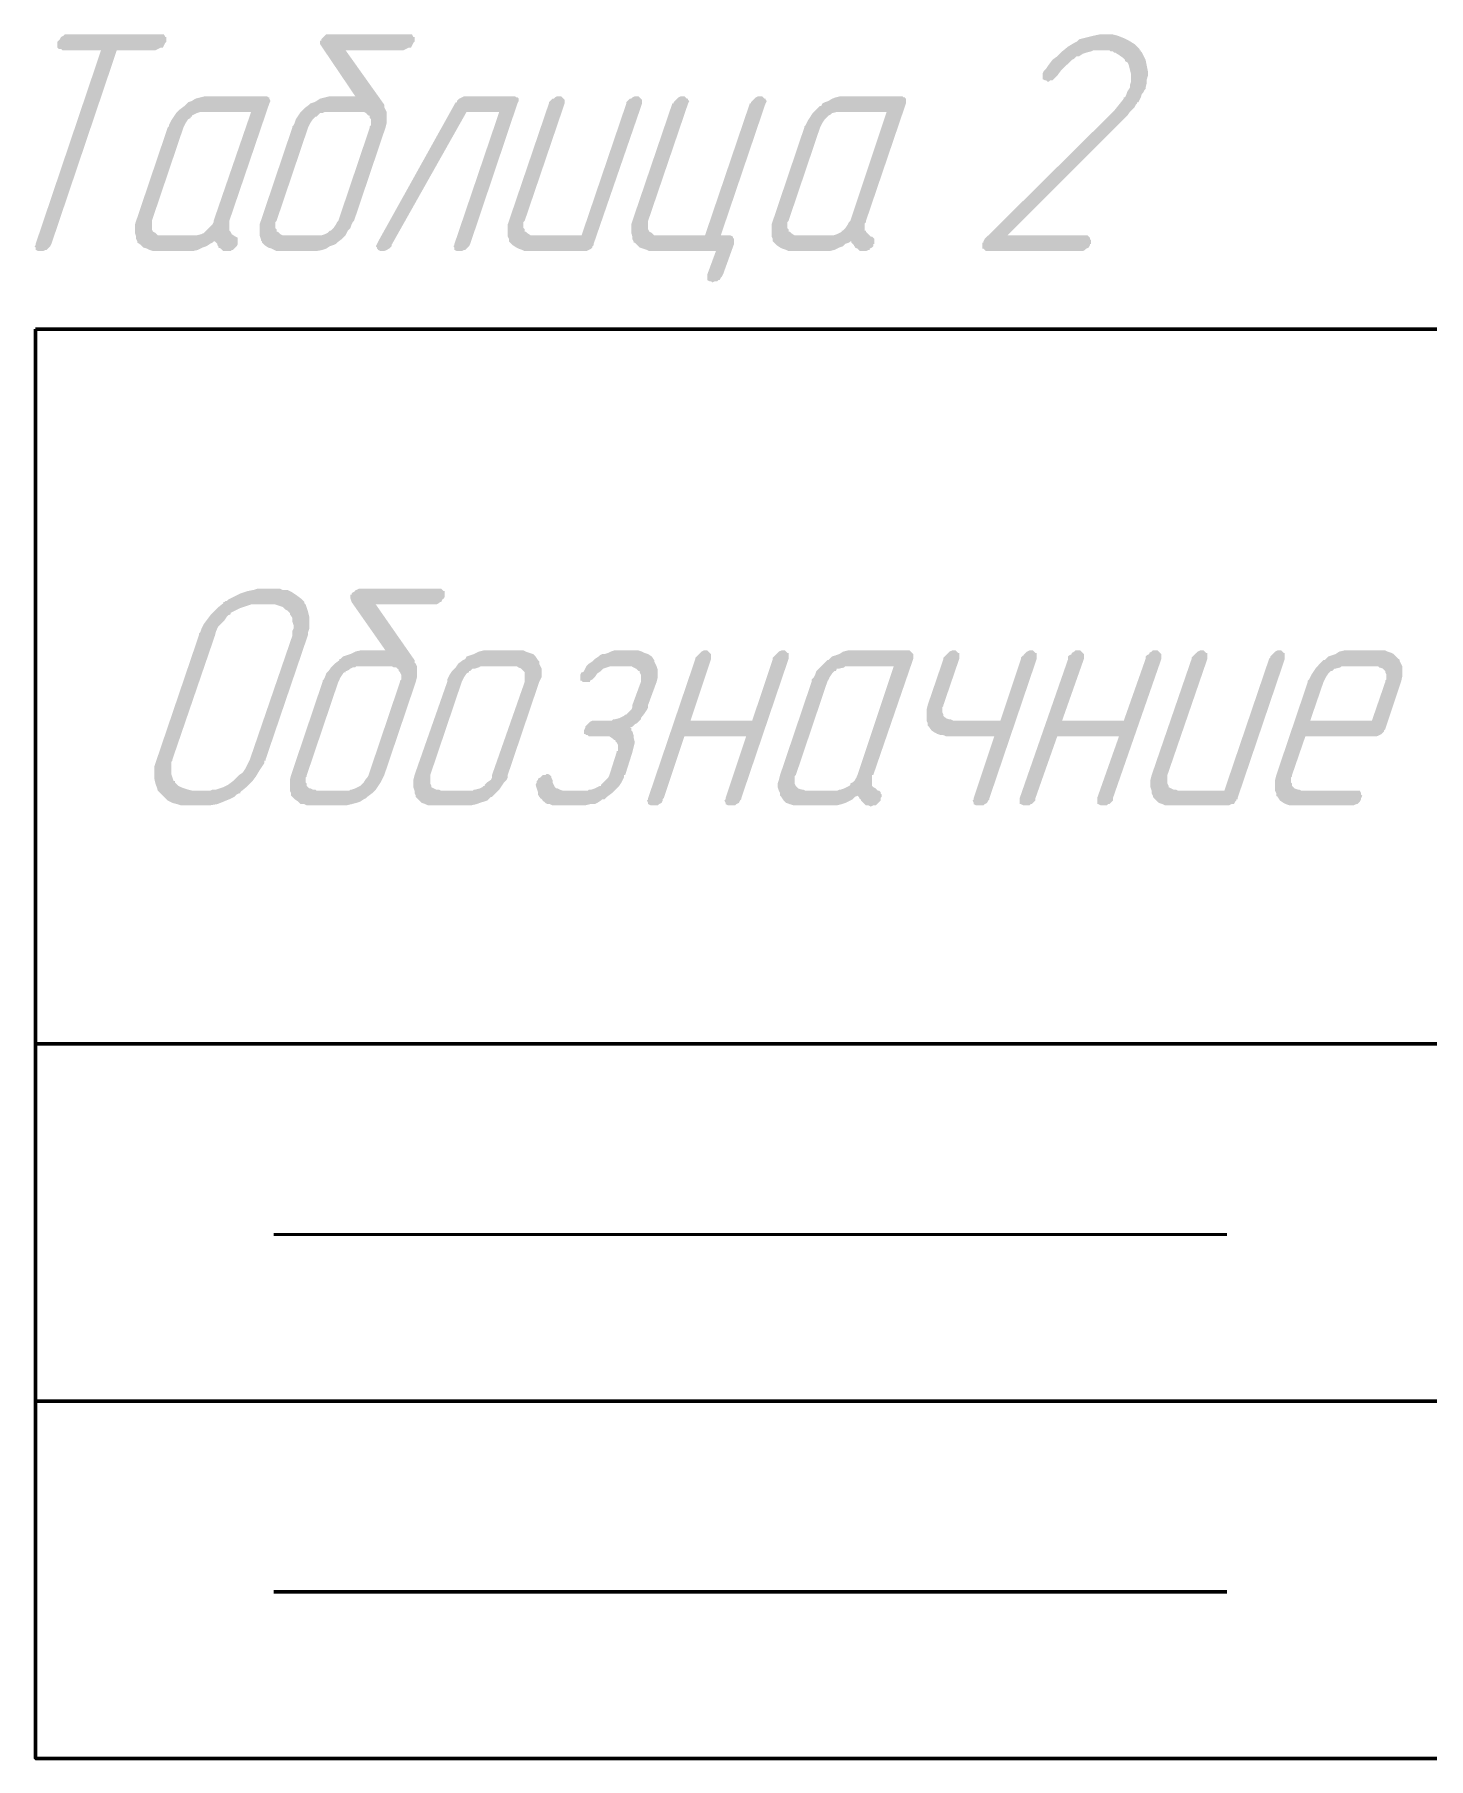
# Model space of a CAD drawing. Extents: x 260 to 1101, y 70 to 664.
# Drawn here: x 575.71 to 604.97, y 272.79 to 308.97 of the extents above; entities that cross this region are included whole.
import ezdxf

# ---------------------------------------------------------------- set-up
doc = ezdxf.new("R2010")
doc.units = 0
doc.header["$MEASUREMENT"] = 0
doc.layers.add('PDF _Геометрия', color=7, linetype='CONTINUOUS')
doc.layers.add('PDF _Сплошная заливка', color=7, linetype='CONTINUOUS')

msp = doc.modelspace()

# ---------------------------------------------------------------- hatches: boundary and pattern name
at = {"layer": 'PDF _Сплошная заливка', "transparency": 33554559}
for points in [[(578.408, 308.975), (578.433, 308.975), (578.459, 308.924), (578.484, 308.924), (578.484, 308.898), (578.484, 308.873), (578.484, 308.822), (578.484, 308.822), (578.459, 308.797), (578.433, 308.746), (578.408, 308.695), (578.383, 308.695), (578.357, 308.695), (578.306, 308.67), (578.255, 308.644), (577.443, 308.644), (576.071, 304.58), (576.071, 304.58), (576.045, 304.53), (576.02, 304.504), (575.969, 304.453), (575.969, 304.453), (575.944, 304.453), (575.893, 304.428), (575.842, 304.428), (575.842, 304.428), (575.817, 304.428), (575.791, 304.428), (575.74, 304.453), (575.74, 304.479), (575.74, 304.504), (575.715, 304.53), (575.74, 304.555), (575.74, 304.58), (577.112, 308.644), (576.299, 308.644), (576.274, 308.67), (576.223, 308.67), (576.198, 308.695), (576.198, 308.695), (576.198, 308.721), (576.198, 308.771), (576.198, 308.822), (576.198, 308.822), (576.223, 308.848), (576.249, 308.873), (576.274, 308.924), (576.274, 308.924), (576.325, 308.949), (576.35, 308.975), (576.426, 308.975), (578.383, 308.975)], [(598.274, 308.975), (598.3, 308.975), (598.351, 308.975), (598.452, 308.949), (598.579, 308.898), (598.681, 308.848), (598.808, 308.771), (598.859, 308.721), (598.91, 308.67), (598.91, 308.644), (598.935, 308.644), (598.935, 308.619), (598.96, 308.594), (598.986, 308.543), (599.036, 308.441), (599.062, 308.314), (599.087, 308.187), (599.087, 308.111), (599.062, 308.035), (599.062, 307.959), (599.036, 307.857), (599.036, 307.857), (599.036, 307.832), (599.011, 307.806), (598.986, 307.755), (598.96, 307.73), (598.935, 307.654), (598.884, 307.552), (598.859, 307.552), (598.859, 307.527), (598.833, 307.501), (598.808, 307.451), (598.757, 307.4), (598.706, 307.349), (598.655, 307.273), (598.579, 307.197), (596.14, 304.758), (597.792, 304.758), (597.817, 304.758), (597.843, 304.733), (597.868, 304.707), (597.868, 304.682), (597.893, 304.657), (597.893, 304.631), (597.893, 304.58), (597.868, 304.58), (597.868, 304.555), (597.843, 304.504), (597.792, 304.479), (597.792, 304.479), (597.766, 304.453), (597.715, 304.428), (597.665, 304.428), (595.709, 304.428), (595.683, 304.428), (595.658, 304.453), (595.632, 304.479), (595.607, 304.479), (595.607, 304.504), (595.607, 304.555), (595.607, 304.606), (595.632, 304.606), (595.632, 304.631), (595.658, 304.682), (598.376, 307.374), (598.478, 307.501), (598.579, 307.628), (598.579, 307.628), (598.579, 307.654), (598.605, 307.654), (598.63, 307.705), (598.655, 307.781), (598.706, 307.857), (598.706, 307.882), (598.706, 307.882), (598.706, 307.908), (598.732, 307.984), (598.732, 308.06), (598.732, 308.136), (598.706, 308.238), (598.681, 308.34), (598.655, 308.39), (598.605, 308.416), (598.605, 308.441), (598.605, 308.441), (598.579, 308.467), (598.554, 308.492), (598.478, 308.543), (598.401, 308.594), (598.376, 308.594), (598.376, 308.594), (598.351, 308.619), (598.3, 308.619), (598.274, 308.644), (598.198, 308.644), (598.097, 308.644), (598.046, 308.644), (598.02, 308.644), (597.944, 308.644), (597.893, 308.619), (597.792, 308.594), (597.715, 308.568), (597.639, 308.517), (597.614, 308.517), (597.588, 308.517), (597.538, 308.467), (597.487, 308.441), (597.411, 308.365), (597.334, 308.289), (597.258, 308.213), (597.182, 308.111), (597.157, 308.086), (597.157, 308.086), (597.131, 308.06), (597.08, 308.009), (597.08, 308.009), (597.055, 308.009), (597.03, 308.009), (597.004, 307.984), (596.979, 307.984), (596.953, 308.009), (596.928, 308.009), (596.877, 308.035), (596.877, 308.035), (596.877, 308.06), (596.877, 308.111), (596.877, 308.162), (596.903, 308.213), (596.903, 308.213), (596.928, 308.238), (596.928, 308.238), (596.953, 308.263), (597.004, 308.34), (597.08, 308.441), (597.182, 308.517), (597.284, 308.619), (597.411, 308.721), (597.538, 308.797), (597.538, 308.797), (597.538, 308.797), (597.588, 308.822), (597.639, 308.873), (597.741, 308.898), (597.843, 308.924), (597.944, 308.949), (598.071, 308.975), (598.198, 308.975), (598.249, 308.975)], [(585.801, 307.679), (585.826, 307.654), (585.852, 307.654), (585.877, 307.628), (585.877, 307.578), (585.852, 307.527), (584.861, 304.58), (584.861, 304.58), (584.835, 304.53), (584.81, 304.504), (584.759, 304.453), (584.759, 304.453), (584.734, 304.453), (584.683, 304.428), (584.632, 304.428), (584.632, 304.428), (584.607, 304.428), (584.581, 304.428), (584.53, 304.453), (584.53, 304.479), (584.53, 304.504), (584.505, 304.53), (584.53, 304.555), (584.53, 304.58), (585.47, 307.349), (584.784, 307.349), (583.209, 304.555), (583.209, 304.53), (583.209, 304.53), (583.159, 304.479), (583.108, 304.453), (583.057, 304.428), (583.006, 304.428), (583.006, 304.428), (582.981, 304.428), (582.93, 304.453), (582.905, 304.479), (582.905, 304.479), (582.905, 304.504), (582.879, 304.53), (582.905, 304.58), (582.93, 304.631), (584.556, 307.552), (584.581, 307.552), (584.581, 307.578), (584.632, 307.628), (584.683, 307.654), (584.734, 307.679), (584.759, 307.679), (585.775, 307.679)], [(588.392, 307.679), (588.417, 307.654), (588.443, 307.628), (588.443, 307.628), (588.468, 307.603), (588.468, 307.578), (588.468, 307.527), (587.452, 304.58), (587.452, 304.58), (587.452, 304.555), (587.427, 304.53), (587.427, 304.504), (587.401, 304.479), (587.35, 304.453), (587.3, 304.428), (587.249, 304.428), (586.055, 304.428), (586.004, 304.428), (585.953, 304.453), (585.877, 304.479), (585.826, 304.504), (585.75, 304.555), (585.699, 304.606), (585.699, 304.606), (585.674, 304.631), (585.674, 304.682), (585.648, 304.733), (585.648, 304.809), (585.648, 304.885), (585.648, 304.987), (585.674, 305.063), (586.512, 307.527), (586.512, 307.527), (586.512, 307.552), (586.537, 307.578), (586.588, 307.628), (586.614, 307.628), (586.639, 307.654), (586.69, 307.679), (586.715, 307.679), (586.741, 307.679), (586.766, 307.679), (586.791, 307.654), (586.817, 307.628), (586.817, 307.628), (586.842, 307.603), (586.842, 307.578), (586.842, 307.527), (586.004, 305.063), (586.004, 305.063), (586.004, 305.063), (585.979, 305.038), (585.979, 304.987), (585.979, 304.911), (586.004, 304.885), (586.004, 304.834), (586.004, 304.834), (586.029, 304.834), (586.055, 304.809), (586.131, 304.758), (586.156, 304.758), (586.207, 304.758), (587.198, 304.758), (588.138, 307.527), (588.138, 307.527), (588.138, 307.552), (588.163, 307.578), (588.214, 307.628), (588.24, 307.628), (588.265, 307.654), (588.316, 307.679), (588.341, 307.679), (588.367, 307.679)], [(590.983, 307.679), (591.009, 307.654), (591.034, 307.628), (591.059, 307.628), (591.059, 307.603), (591.085, 307.578), (591.059, 307.527), (590.12, 304.758), (590.323, 304.758), (590.323, 304.758), (590.373, 304.733), (590.373, 304.707), (590.399, 304.682), (590.399, 304.631), (590.399, 304.58), (590.17, 303.945), (590.17, 303.945), (590.145, 303.895), (590.12, 303.869), (590.094, 303.818), (590.069, 303.818), (590.043, 303.793), (589.992, 303.793), (589.942, 303.768), (589.942, 303.768), (589.916, 303.793), (589.891, 303.793), (589.84, 303.818), (589.84, 303.818), (589.84, 303.844), (589.84, 303.895), (589.84, 303.945), (590.018, 304.428), (588.671, 304.428), (588.621, 304.428), (588.57, 304.453), (588.494, 304.479), (588.417, 304.504), (588.367, 304.555), (588.316, 304.606), (588.29, 304.606), (588.29, 304.631), (588.265, 304.682), (588.265, 304.733), (588.24, 304.809), (588.24, 304.885), (588.24, 304.987), (588.265, 305.063), (589.103, 307.527), (589.129, 307.527), (589.129, 307.552), (589.154, 307.578), (589.205, 307.628), (589.205, 307.628), (589.23, 307.654), (589.281, 307.679), (589.332, 307.679), (589.332, 307.679), (589.357, 307.679), (589.383, 307.654), (589.408, 307.628), (589.434, 307.628), (589.434, 307.603), (589.459, 307.578), (589.434, 307.527), (588.595, 305.063), (588.595, 305.063), (588.595, 305.063), (588.595, 305.038), (588.595, 304.987), (588.595, 304.911), (588.595, 304.885), (588.621, 304.834), (588.621, 304.834), (588.621, 304.834), (588.671, 304.809), (588.722, 304.758), (588.773, 304.758), (588.824, 304.758), (589.789, 304.758), (590.729, 307.527), (590.755, 307.527), (590.755, 307.552), (590.78, 307.578), (590.831, 307.628), (590.831, 307.628), (590.856, 307.654), (590.907, 307.679), (590.958, 307.679), (590.958, 307.679)], [(588.392, 296.046), (588.468, 296.021), (588.519, 295.995), (588.595, 295.97), (588.671, 295.919), (588.722, 295.843), (588.722, 295.843), (588.722, 295.817), (588.748, 295.767), (588.773, 295.716), (588.798, 295.64), (588.798, 295.563), (588.798, 295.487), (588.773, 295.386), (588.595, 294.903), (588.595, 294.903), (588.595, 294.878), (588.595, 294.852), (588.57, 294.801), (588.519, 294.725), (588.443, 294.624), (588.443, 294.624), (588.443, 294.598), (588.417, 294.573), (588.392, 294.547), (588.367, 294.522), (588.316, 294.497), (588.265, 294.446), (588.214, 294.42), (588.24, 294.42), (588.24, 294.37), (588.265, 294.344), (588.29, 294.268), (588.29, 294.217), (588.316, 294.116), (588.29, 294.014), (588.265, 293.912), (588.113, 293.43), (588.087, 293.43), (588.087, 293.379), (588.062, 293.328), (588.036, 293.277), (587.986, 293.201), (587.909, 293.125), (587.833, 293.049), (587.731, 292.973), (587.731, 292.973), (587.731, 292.973), (587.706, 292.947), (587.681, 292.922), (587.63, 292.922), (587.604, 292.896), (587.528, 292.846), (587.477, 292.82), (587.477, 292.82), (587.452, 292.82), (587.427, 292.82), (587.376, 292.82), (587.274, 292.795), (587.198, 292.795), (586.664, 292.795), (586.639, 292.795), (586.588, 292.795), (586.537, 292.82), (586.487, 292.82), (586.436, 292.846), (586.385, 292.896), (586.385, 292.896), (586.36, 292.922), (586.334, 292.947), (586.309, 292.973), (586.283, 293.023), (586.283, 293.074), (586.258, 293.15), (586.233, 293.227), (586.258, 293.277), (586.258, 293.303), (586.283, 293.328), (586.283, 293.354), (586.334, 293.379), (586.36, 293.404), (586.385, 293.43), (586.436, 293.43), (586.461, 293.455), (586.487, 293.455), (586.537, 293.43), (586.537, 293.43), (586.563, 293.404), (586.563, 293.379), (586.588, 293.328), (586.588, 293.328), (586.588, 293.328), (586.588, 293.277), (586.614, 293.227), (586.639, 293.176), (586.664, 293.15), (586.69, 293.15), (586.741, 293.125), (586.817, 293.1), (587.325, 293.1), (587.35, 293.125), (587.401, 293.125), (587.477, 293.15), (587.528, 293.176), (587.579, 293.201), (587.604, 293.201), (587.604, 293.227), (587.63, 293.252), (587.655, 293.277), (587.731, 293.354), (587.757, 293.379), (587.782, 293.43), (587.935, 293.912), (587.935, 293.938), (587.96, 293.938), (587.96, 293.963), (587.96, 293.989), (587.96, 294.039), (587.96, 294.065), (587.935, 294.116), (587.909, 294.141), (587.909, 294.166), (587.884, 294.166), (587.858, 294.192), (587.782, 294.243), (587.731, 294.243), (587.706, 294.243), (587.35, 294.243), (587.325, 294.268), (587.3, 294.268), (587.274, 294.293), (587.249, 294.293), (587.249, 294.319), (587.249, 294.37), (587.274, 294.42), (587.274, 294.42), (587.274, 294.446), (587.3, 294.471), (587.35, 294.522), (587.35, 294.522), (587.376, 294.547), (587.427, 294.573), (587.477, 294.573), (587.833, 294.573), (587.858, 294.598), (587.884, 294.598), (587.986, 294.624), (588.036, 294.649), (588.087, 294.674), (588.087, 294.674), (588.113, 294.7), (588.138, 294.7), (588.163, 294.725), (588.24, 294.801), (588.265, 294.852), (588.265, 294.903), (588.443, 295.386), (588.443, 295.386), (588.443, 295.411), (588.443, 295.436), (588.443, 295.462), (588.443, 295.487), (588.443, 295.538), (588.417, 295.589), (588.417, 295.614), (588.417, 295.614), (588.392, 295.614), (588.341, 295.665), (588.29, 295.69), (588.24, 295.716), (588.189, 295.716), (587.833, 295.716), (587.808, 295.716), (587.731, 295.69), (587.655, 295.665), (587.655, 295.665), (587.63, 295.64), (587.604, 295.614), (587.528, 295.563), (587.477, 295.487), (587.477, 295.487), (587.452, 295.462), (587.427, 295.436), (587.376, 295.411), (587.376, 295.386), (587.3, 295.386), (587.274, 295.386), (587.249, 295.386), (587.223, 295.386), (587.198, 295.411), (587.173, 295.411), (587.173, 295.436), (587.173, 295.487), (587.173, 295.538), (587.198, 295.589), (587.223, 295.589), (587.249, 295.614), (587.274, 295.665), (587.3, 295.716), (587.35, 295.767), (587.427, 295.817), (587.477, 295.868), (587.554, 295.919), (587.554, 295.919), (587.579, 295.944), (587.63, 295.97), (587.681, 295.97), (587.757, 295.995), (587.808, 296.021), (587.884, 296.046), (587.986, 296.046), (588.341, 296.046)], [(591.466, 296.046), (591.491, 296.021), (591.517, 295.995), (591.542, 295.995), (591.542, 295.97), (591.542, 295.919), (591.542, 295.868), (590.551, 292.947), (590.551, 292.922), (590.526, 292.896), (590.501, 292.846), (590.45, 292.82), (590.45, 292.82), (590.424, 292.795), (590.373, 292.795), (590.323, 292.795), (590.323, 292.795), (590.297, 292.795), (590.272, 292.795), (590.221, 292.82), (590.221, 292.82), (590.221, 292.846), (590.196, 292.896), (590.221, 292.922), (590.221, 292.947), (590.653, 294.243), (589.357, 294.243), (588.925, 292.947), (588.9, 292.922), (588.9, 292.896), (588.875, 292.846), (588.824, 292.82), (588.824, 292.82), (588.798, 292.795), (588.748, 292.795), (588.697, 292.795), (588.697, 292.795), (588.671, 292.795), (588.646, 292.795), (588.595, 292.82), (588.595, 292.82), (588.595, 292.846), (588.57, 292.896), (588.595, 292.922), (588.595, 292.947), (589.586, 295.868), (589.586, 295.894), (589.611, 295.919), (589.637, 295.944), (589.662, 295.97), (589.688, 295.995), (589.713, 296.021), (589.764, 296.046), (589.815, 296.046), (589.815, 296.046), (589.84, 296.046), (589.865, 296.021), (589.891, 295.995), (589.891, 295.995), (589.916, 295.97), (589.916, 295.919), (589.916, 295.868), (589.484, 294.573), (590.78, 294.573), (591.212, 295.868), (591.212, 295.894), (591.237, 295.919), (591.263, 295.944), (591.288, 295.97), (591.313, 295.995), (591.339, 296.021), (591.39, 296.046), (591.441, 296.046), (591.441, 296.046)], [(596.674, 296.046), (596.699, 296.021), (596.725, 295.995), (596.75, 295.995), (596.75, 295.97), (596.75, 295.919), (596.75, 295.868), (595.759, 292.947), (595.759, 292.922), (595.734, 292.896), (595.709, 292.846), (595.658, 292.82), (595.658, 292.82), (595.632, 292.795), (595.581, 292.795), (595.531, 292.795), (595.531, 292.795), (595.505, 292.795), (595.48, 292.795), (595.429, 292.82), (595.429, 292.82), (595.429, 292.846), (595.404, 292.896), (595.429, 292.922), (595.429, 292.947), (595.861, 294.243), (594.845, 294.243), (594.794, 294.268), (594.743, 294.268), (594.667, 294.293), (594.616, 294.319), (594.54, 294.37), (594.489, 294.446), (594.489, 294.446), (594.464, 294.471), (594.464, 294.522), (594.438, 294.573), (594.438, 294.624), (594.438, 294.725), (594.438, 294.801), (594.464, 294.903), (594.794, 295.868), (594.794, 295.894), (594.819, 295.919), (594.845, 295.944), (594.87, 295.97), (594.896, 295.995), (594.921, 296.021), (594.972, 296.046), (595.023, 296.046), (595.023, 296.046), (595.048, 296.046), (595.073, 296.021), (595.099, 295.995), (595.124, 295.995), (595.124, 295.97), (595.124, 295.919), (595.124, 295.868), (594.794, 294.903), (594.794, 294.903), (594.794, 294.878), (594.769, 294.852), (594.769, 294.827), (594.769, 294.751), (594.794, 294.7), (594.794, 294.674), (594.794, 294.674), (594.819, 294.649), (594.845, 294.624), (594.921, 294.598), (594.946, 294.598), (594.997, 294.573), (595.988, 294.573), (596.42, 295.868), (596.42, 295.894), (596.445, 295.919), (596.471, 295.944), (596.496, 295.97), (596.521, 295.995), (596.547, 296.021), (596.598, 296.046), (596.649, 296.046), (596.649, 296.046)], [(599.291, 296.046), (599.316, 296.021), (599.341, 295.995), (599.341, 295.995), (599.367, 295.97), (599.367, 295.919), (599.367, 295.868), (598.351, 292.947), (598.351, 292.922), (598.351, 292.896), (598.3, 292.846), (598.274, 292.82), (598.249, 292.82), (598.224, 292.795), (598.198, 292.795), (598.147, 292.795), (598.122, 292.795), (598.122, 292.795), (598.097, 292.795), (598.046, 292.82), (598.02, 292.82), (598.02, 292.846), (598.02, 292.896), (598.02, 292.922), (598.02, 292.947), (598.478, 294.243), (597.182, 294.243), (596.725, 292.947), (596.725, 292.922), (596.725, 292.896), (596.674, 292.846), (596.649, 292.82), (596.623, 292.82), (596.598, 292.795), (596.572, 292.795), (596.521, 292.795), (596.496, 292.795), (596.496, 292.795), (596.471, 292.795), (596.42, 292.82), (596.394, 292.82), (596.394, 292.846), (596.394, 292.896), (596.394, 292.922), (596.394, 292.947), (597.411, 295.868), (597.411, 295.894), (597.411, 295.919), (597.436, 295.944), (597.487, 295.97), (597.487, 295.995), (597.538, 296.021), (597.563, 296.046), (597.614, 296.046), (597.639, 296.046), (597.665, 296.046), (597.69, 296.021), (597.715, 295.995), (597.715, 295.995), (597.741, 295.97), (597.741, 295.919), (597.741, 295.868), (597.284, 294.573), (598.579, 294.573), (599.036, 295.868), (599.036, 295.894), (599.036, 295.919), (599.062, 295.944), (599.113, 295.97), (599.113, 295.995), (599.164, 296.021), (599.189, 296.046), (599.24, 296.046), (599.265, 296.046)], [(601.882, 296.046), (601.907, 296.021), (601.933, 295.995), (601.958, 295.995), (601.958, 295.97), (601.958, 295.919), (601.958, 295.868), (600.967, 292.947), (600.967, 292.922), (600.942, 292.922), (600.942, 292.896), (600.917, 292.871), (600.891, 292.82), (600.84, 292.82), (600.789, 292.795), (600.739, 292.795), (599.545, 292.795), (599.519, 292.795), (599.443, 292.795), (599.392, 292.82), (599.316, 292.846), (599.265, 292.896), (599.189, 292.973), (599.189, 292.973), (599.189, 292.998), (599.164, 293.049), (599.164, 293.1), (599.138, 293.176), (599.138, 293.252), (599.138, 293.328), (599.164, 293.43), (600.002, 295.868), (600.002, 295.894), (600.027, 295.919), (600.053, 295.944), (600.078, 295.97), (600.104, 295.995), (600.129, 296.021), (600.18, 296.046), (600.231, 296.046), (600.231, 296.046), (600.256, 296.046), (600.281, 296.021), (600.307, 295.995), (600.332, 295.995), (600.332, 295.97), (600.332, 295.919), (600.332, 295.868), (599.494, 293.43), (599.494, 293.43), (599.494, 293.404), (599.494, 293.379), (599.494, 293.354), (599.494, 293.277), (599.494, 293.252), (599.519, 293.201), (599.519, 293.201), (599.519, 293.176), (599.57, 293.15), (599.621, 293.125), (599.672, 293.125), (599.722, 293.1), (600.688, 293.1), (601.628, 295.868), (601.653, 295.894), (601.653, 295.919), (601.679, 295.944), (601.704, 295.97), (601.729, 295.995), (601.755, 296.021), (601.806, 296.046), (601.857, 296.046), (601.857, 296.046)]]:
    msp.add_hatch(color=256, dxfattribs=at).paths.add_polyline_path(points)
h = msp.add_hatch(color=256, dxfattribs=at)
h.paths.add_polyline_path([(582.523, 307.349), (581.863, 307.349), (581.838, 307.349), (581.812, 307.349), (581.761, 307.324), (581.71, 307.324), (581.685, 307.298), (581.634, 307.247), (581.609, 307.247), (581.609, 307.247), (581.584, 307.222), (581.558, 307.197), (581.507, 307.12), (581.482, 307.07), (581.457, 307.019), (580.796, 305.063), (580.796, 305.063), (580.796, 305.063), (580.771, 305.038), (580.771, 304.987), (580.771, 304.911), (580.796, 304.885), (580.796, 304.834), (580.796, 304.834), (580.821, 304.834), (580.847, 304.809), (580.872, 304.784), (580.923, 304.758), (580.974, 304.758), (580.999, 304.758), (581.685, 304.758), (581.71, 304.758), (581.736, 304.758), (581.812, 304.784), (581.863, 304.809), (581.914, 304.86), (581.914, 304.86), (581.939, 304.86), (581.965, 304.885), (581.99, 304.911), (582.041, 304.987), (582.066, 305.038), (582.092, 305.063), (582.752, 307.019), (582.752, 307.044), (582.752, 307.044), (582.778, 307.07), (582.778, 307.12), (582.778, 307.197), (582.752, 307.222), (582.752, 307.273), (582.752, 307.273), (582.727, 307.273), (582.701, 307.298), (582.676, 307.324), (582.625, 307.349), (582.574, 307.349)], flags=0)
h.paths.add_polyline_path([(583.616, 308.975), (583.641, 308.975), (583.667, 308.924), (583.692, 308.924), (583.692, 308.898), (583.692, 308.873), (583.692, 308.822), (583.692, 308.822), (583.667, 308.797), (583.641, 308.746), (583.616, 308.695), (583.59, 308.695), (583.565, 308.695), (583.514, 308.67), (583.463, 308.644), (582.244, 308.644), (583.057, 307.501), (583.057, 307.476), (583.057, 307.476), (583.057, 307.476), (583.057, 307.451), (583.082, 307.4), (583.108, 307.349), (583.108, 307.273), (583.108, 307.197), (583.108, 307.12), (583.082, 307.019), (582.422, 305.063), (582.422, 305.063), (582.396, 305.038), (582.371, 304.987), (582.346, 304.911), (582.295, 304.86), (582.244, 304.758), (582.168, 304.682), (582.066, 304.606), (582.066, 304.606), (582.041, 304.58), (581.99, 304.555), (581.914, 304.53), (581.838, 304.479), (581.761, 304.453), (581.634, 304.428), (581.533, 304.428), (580.847, 304.428), (580.796, 304.428), (580.745, 304.453), (580.694, 304.479), (580.618, 304.504), (580.542, 304.555), (580.491, 304.606), (580.491, 304.631), (580.466, 304.657), (580.466, 304.682), (580.44, 304.758), (580.44, 304.809), (580.44, 304.885), (580.44, 304.987), (580.466, 305.063), (581.126, 307.019), (581.126, 307.044), (581.152, 307.07), (581.177, 307.12), (581.202, 307.197), (581.253, 307.273), (581.304, 307.349), (581.38, 307.425), (581.482, 307.501), (581.482, 307.501), (581.507, 307.527), (581.584, 307.552), (581.634, 307.578), (581.71, 307.628), (581.812, 307.654), (581.914, 307.679), (582.015, 307.679), (582.447, 307.679), (581.761, 308.695), (581.71, 308.771), (581.71, 308.771), (581.71, 308.797), (581.71, 308.822), (581.71, 308.848), (581.736, 308.848), (581.736, 308.873), (581.761, 308.898), (581.812, 308.949), (581.812, 308.949), (581.838, 308.975), (581.888, 308.975), (581.965, 308.975), (583.59, 308.975)], flags=0)
h = msp.add_hatch(color=256, dxfattribs=at)
h.paths.add_polyline_path([(580.262, 307.349), (579.272, 307.349), (579.246, 307.349), (579.195, 307.349), (579.119, 307.324), (579.068, 307.298), (579.018, 307.273), (579.018, 307.247), (578.992, 307.247), (578.992, 307.222), (578.941, 307.197), (578.891, 307.12), (578.865, 307.07), (578.84, 307.019), (578.179, 305.063), (578.179, 305.063), (578.179, 305.063), (578.179, 305.038), (578.179, 304.987), (578.179, 304.911), (578.179, 304.885), (578.205, 304.834), (578.205, 304.834), (578.205, 304.834), (578.255, 304.809), (578.306, 304.758), (578.357, 304.758), (578.408, 304.758), (579.068, 304.758), (579.094, 304.758), (579.119, 304.758), (579.221, 304.784), (579.272, 304.809), (579.297, 304.834), (579.323, 304.86), (579.323, 304.86), (579.348, 304.885), (579.373, 304.911), (579.45, 304.987), (579.475, 305.038), (579.475, 305.063)], flags=0)
h.paths.add_polyline_path([(580.593, 307.679), (580.618, 307.654), (580.644, 307.654), (580.644, 307.628), (580.669, 307.578), (580.644, 307.527), (579.805, 305.063), (579.805, 305.063), (579.805, 305.063), (579.805, 305.038), (579.805, 305.012), (579.805, 304.936), (579.805, 304.86), (579.805, 304.86), (579.831, 304.834), (579.856, 304.784), (579.932, 304.733), (579.932, 304.733), (579.932, 304.733), (579.983, 304.707), (579.983, 304.682), (579.983, 304.657), (579.983, 304.631), (579.983, 304.58), (579.983, 304.58), (579.958, 304.53), (579.932, 304.504), (579.907, 304.479), (579.881, 304.453), (579.856, 304.453), (579.831, 304.428), (579.78, 304.428), (579.729, 304.428), (579.704, 304.428), (579.678, 304.428), (579.627, 304.479), (579.576, 304.504), (579.576, 304.53), (579.576, 304.53), (579.551, 304.555), (579.551, 304.58), (579.526, 304.606), (579.5, 304.631), (579.475, 304.631), (579.45, 304.606), (579.399, 304.58), (579.323, 304.53), (579.246, 304.504), (579.145, 304.453), (579.043, 304.428), (578.941, 304.428), (578.23, 304.428), (578.205, 304.428), (578.128, 304.453), (578.078, 304.479), (578.001, 304.504), (577.951, 304.555), (577.874, 304.606), (577.874, 304.606), (577.874, 304.631), (577.849, 304.682), (577.849, 304.733), (577.824, 304.809), (577.824, 304.885), (577.824, 304.987), (577.849, 305.063), (578.51, 307.019), (578.535, 307.044), (578.535, 307.07), (578.56, 307.12), (578.586, 307.171), (578.637, 307.247), (578.687, 307.324), (578.764, 307.4), (578.865, 307.476), (578.865, 307.476), (578.916, 307.527), (578.941, 307.552), (579.018, 307.578), (579.094, 307.628), (579.195, 307.654), (579.297, 307.679), (579.399, 307.679), (580.567, 307.679)], flags=0)
h = msp.add_hatch(color=256, dxfattribs=at)
h.paths.add_polyline_path([(593.6, 307.349), (592.609, 307.349), (592.584, 307.349), (592.558, 307.349), (592.457, 307.324), (592.431, 307.298), (592.381, 307.273), (592.355, 307.247), (592.355, 307.247), (592.33, 307.222), (592.304, 307.197), (592.254, 307.12), (592.228, 307.07), (592.203, 307.019), (591.542, 305.063), (591.542, 305.063), (591.542, 305.063), (591.517, 305.038), (591.517, 304.987), (591.517, 304.911), (591.542, 304.885), (591.542, 304.834), (591.542, 304.834), (591.568, 304.834), (591.593, 304.809), (591.669, 304.758), (591.695, 304.758), (591.745, 304.758), (592.431, 304.758), (592.457, 304.758), (592.482, 304.758), (592.558, 304.784), (592.609, 304.809), (592.66, 304.834), (592.66, 304.86), (592.685, 304.86), (592.711, 304.885), (592.736, 304.911), (592.787, 304.987), (592.812, 305.038), (592.838, 305.063)], flags=0)
h.paths.add_polyline_path([(593.93, 307.679), (593.956, 307.654), (593.981, 307.654), (594.006, 307.628), (594.006, 307.578), (594.006, 307.527), (593.168, 305.063), (593.168, 305.063), (593.168, 305.063), (593.168, 305.038), (593.143, 305.012), (593.143, 304.936), (593.143, 304.86), (593.168, 304.86), (593.168, 304.834), (593.219, 304.784), (593.27, 304.733), (593.27, 304.733), (593.295, 304.733), (593.32, 304.707), (593.346, 304.682), (593.346, 304.657), (593.346, 304.631), (593.346, 304.58), (593.32, 304.58), (593.32, 304.53), (593.295, 304.504), (593.244, 304.479), (593.244, 304.453), (593.219, 304.453), (593.168, 304.428), (593.117, 304.428), (593.066, 304.428), (593.066, 304.428), (593.041, 304.428), (592.99, 304.479), (592.939, 304.504), (592.939, 304.53), (592.914, 304.53), (592.914, 304.555), (592.889, 304.58), (592.863, 304.606), (592.863, 304.631), (592.838, 304.631), (592.812, 304.606), (592.736, 304.58), (592.685, 304.53), (592.609, 304.504), (592.507, 304.453), (592.406, 304.428), (592.279, 304.428), (591.593, 304.428), (591.542, 304.428), (591.491, 304.453), (591.415, 304.479), (591.364, 304.504), (591.288, 304.555), (591.237, 304.606), (591.237, 304.606), (591.212, 304.631), (591.212, 304.682), (591.186, 304.733), (591.186, 304.809), (591.186, 304.885), (591.186, 304.987), (591.212, 305.063), (591.872, 307.019), (591.872, 307.044), (591.898, 307.07), (591.923, 307.12), (591.949, 307.171), (591.999, 307.247), (592.05, 307.324), (592.126, 307.4), (592.203, 307.476), (592.228, 307.476), (592.254, 307.527), (592.304, 307.552), (592.381, 307.578), (592.457, 307.628), (592.533, 307.654), (592.635, 307.679), (592.736, 307.679)], flags=0)
h = msp.add_hatch(color=256, dxfattribs=at)
h.paths.add_polyline_path([(580.669, 297.011), (580.313, 297.011), (580.262, 297.011), (580.186, 296.986), (580.11, 296.96), (580.034, 296.935), (579.932, 296.884), (579.831, 296.833), (579.831, 296.808), (579.78, 296.783), (579.754, 296.757), (579.704, 296.681), (579.653, 296.63), (579.576, 296.554), (579.526, 296.452), (579.5, 296.351), (578.611, 293.76), (578.611, 293.735), (578.586, 293.709), (578.586, 293.658), (578.586, 293.608), (578.586, 293.531), (578.586, 293.455), (578.611, 293.379), (578.637, 293.303), (578.662, 293.303), (578.662, 293.277), (578.687, 293.252), (578.738, 293.201), (578.789, 293.176), (578.865, 293.15), (578.941, 293.125), (579.043, 293.1), (579.399, 293.1), (579.45, 293.125), (579.526, 293.125), (579.602, 293.15), (579.678, 293.176), (579.78, 293.227), (579.881, 293.303), (579.881, 293.303), (579.907, 293.328), (579.958, 293.379), (580.008, 293.43), (580.085, 293.481), (580.135, 293.557), (580.186, 293.658), (580.237, 293.76), (581.126, 296.351), (581.126, 296.376), (581.126, 296.402), (581.126, 296.452), (581.152, 296.503), (581.152, 296.579), (581.126, 296.656), (581.126, 296.732), (581.075, 296.808), (581.075, 296.833), (581.05, 296.859), (581.025, 296.884), (580.974, 296.91), (580.923, 296.96), (580.847, 296.986), (580.771, 297.011)], flags=0)
h.paths.add_polyline_path([(580.872, 297.341), (580.923, 297.316), (581.025, 297.316), (581.126, 297.265), (581.202, 297.214), (581.304, 297.138), (581.38, 297.062), (581.38, 297.037), (581.406, 297.011), (581.431, 296.935), (581.457, 296.859), (581.482, 296.757), (581.482, 296.656), (581.482, 296.503), (581.457, 296.427), (581.457, 296.376), (580.567, 293.76), (580.567, 293.735), (580.542, 293.735), (580.542, 293.709), (580.542, 293.684), (580.491, 293.608), (580.44, 293.531), (580.364, 293.404), (580.288, 293.303), (580.161, 293.176), (580.034, 293.074), (580.034, 293.074), (580.034, 293.049), (580.008, 293.049), (579.958, 293.023), (579.932, 292.998), (579.907, 292.973), (579.805, 292.922), (579.678, 292.871), (579.551, 292.82), (579.399, 292.795), (579.246, 292.795), (578.891, 292.795), (578.865, 292.795), (578.789, 292.795), (578.713, 292.82), (578.611, 292.846), (578.51, 292.896), (578.433, 292.973), (578.332, 293.074), (578.332, 293.074), (578.306, 293.1), (578.281, 293.176), (578.255, 293.252), (578.23, 293.354), (578.23, 293.481), (578.23, 293.608), (578.255, 293.684), (578.281, 293.76), (579.17, 296.376), (579.17, 296.376), (579.17, 296.376), (579.17, 296.402), (579.195, 296.427), (579.221, 296.503), (579.272, 296.605), (579.348, 296.706), (579.424, 296.808), (579.551, 296.935), (579.678, 297.037), (579.678, 297.062), (579.704, 297.062), (579.729, 297.087), (579.754, 297.087), (579.78, 297.113), (579.831, 297.138), (579.932, 297.189), (580.034, 297.24), (580.186, 297.291), (580.313, 297.316), (580.389, 297.341), (580.847, 297.341)], flags=0)
h = msp.add_hatch(color=256, dxfattribs=at)
h.paths.add_polyline_path([(583.159, 295.716), (582.498, 295.716), (582.473, 295.716), (582.447, 295.69), (582.396, 295.69), (582.346, 295.665), (582.32, 295.64), (582.269, 295.614), (582.244, 295.614), (582.244, 295.589), (582.219, 295.589), (582.193, 295.563), (582.142, 295.487), (582.117, 295.436), (582.092, 295.386), (581.431, 293.43), (581.431, 293.43), (581.431, 293.404), (581.406, 293.379), (581.406, 293.354), (581.406, 293.277), (581.431, 293.252), (581.431, 293.201), (581.431, 293.201), (581.457, 293.176), (581.482, 293.15), (581.507, 293.15), (581.558, 293.125), (581.609, 293.125), (581.634, 293.1), (582.32, 293.1), (582.346, 293.125), (582.371, 293.125), (582.447, 293.15), (582.498, 293.176), (582.549, 293.201), (582.549, 293.201), (582.574, 293.227), (582.6, 293.252), (582.625, 293.277), (582.676, 293.354), (582.701, 293.379), (582.727, 293.43), (583.387, 295.386), (583.387, 295.386), (583.387, 295.411), (583.413, 295.436), (583.413, 295.462), (583.413, 295.538), (583.387, 295.589), (583.362, 295.614), (583.362, 295.614), (583.362, 295.64), (583.336, 295.665), (583.311, 295.69), (583.26, 295.69), (583.209, 295.716)], flags=0)
h.paths.add_polyline_path([(584.251, 297.341), (584.276, 297.316), (584.302, 297.291), (584.327, 297.291), (584.327, 297.265), (584.327, 297.214), (584.327, 297.189), (584.327, 297.164), (584.302, 297.138), (584.276, 297.113), (584.251, 297.062), (584.226, 297.062), (584.2, 297.037), (584.149, 297.011), (584.099, 297.011), (582.879, 297.011), (583.692, 295.843), (583.692, 295.843), (583.692, 295.843), (583.692, 295.843), (583.692, 295.792), (583.718, 295.767), (583.743, 295.716), (583.743, 295.64), (583.743, 295.563), (583.743, 295.487), (583.718, 295.386), (583.057, 293.43), (583.057, 293.43), (583.032, 293.379), (583.006, 293.328), (582.981, 293.277), (582.93, 293.201), (582.879, 293.125), (582.803, 293.049), (582.701, 292.973), (582.701, 292.973), (582.676, 292.947), (582.625, 292.922), (582.549, 292.871), (582.473, 292.846), (582.371, 292.82), (582.269, 292.795), (582.168, 292.795), (581.482, 292.795), (581.431, 292.795), (581.38, 292.82), (581.304, 292.82), (581.253, 292.871), (581.177, 292.922), (581.126, 292.973), (581.126, 292.973), (581.101, 292.998), (581.101, 293.049), (581.075, 293.1), (581.075, 293.176), (581.075, 293.252), (581.075, 293.328), (581.101, 293.43), (581.761, 295.386), (581.761, 295.411), (581.787, 295.436), (581.812, 295.487), (581.838, 295.563), (581.888, 295.614), (581.939, 295.69), (582.015, 295.767), (582.117, 295.843), (582.117, 295.868), (582.142, 295.868), (582.193, 295.919), (582.269, 295.944), (582.346, 295.97), (582.447, 296.021), (582.549, 296.046), (582.65, 296.046), (583.082, 296.046), (582.371, 297.062), (582.346, 297.138), (582.346, 297.138), (582.346, 297.138), (582.346, 297.189), (582.346, 297.214), (582.371, 297.214), (582.371, 297.24), (582.396, 297.265), (582.447, 297.291), (582.447, 297.316), (582.473, 297.316), (582.523, 297.341), (582.6, 297.341), (584.226, 297.341)], flags=0)
h = msp.add_hatch(color=256, dxfattribs=at)
h.paths.add_polyline_path([(585.775, 295.716), (585.115, 295.716), (585.089, 295.716), (585.039, 295.69), (584.962, 295.665), (584.912, 295.665), (584.861, 295.614), (584.861, 295.614), (584.835, 295.614), (584.835, 295.589), (584.784, 295.563), (584.734, 295.487), (584.708, 295.436), (584.683, 295.386), (584.022, 293.43), (584.022, 293.43), (584.022, 293.404), (584.022, 293.379), (584.022, 293.354), (584.022, 293.277), (584.022, 293.252), (584.048, 293.201), (584.048, 293.201), (584.048, 293.176), (584.099, 293.15), (584.149, 293.125), (584.2, 293.125), (584.251, 293.1), (584.912, 293.1), (584.937, 293.125), (584.962, 293.125), (585.064, 293.15), (585.115, 293.176), (585.14, 293.201), (585.166, 293.201), (585.166, 293.227), (585.191, 293.252), (585.216, 293.277), (585.293, 293.328), (585.318, 293.379), (585.318, 293.43), (586.004, 295.386), (586.004, 295.386), (586.004, 295.411), (586.004, 295.436), (586.004, 295.462), (586.004, 295.538), (586.004, 295.589), (585.979, 295.614), (585.979, 295.614), (585.953, 295.64), (585.928, 295.665), (585.877, 295.69), (585.826, 295.716)], flags=0)
h.paths.add_polyline_path([(585.979, 296.046), (586.029, 296.021), (586.106, 295.995), (586.182, 295.97), (586.233, 295.919), (586.283, 295.843), (586.283, 295.843), (586.309, 295.817), (586.309, 295.767), (586.334, 295.716), (586.36, 295.665), (586.36, 295.589), (586.36, 295.487), (586.309, 295.386), (585.648, 293.43), (585.648, 293.43), (585.648, 293.379), (585.623, 293.328), (585.572, 293.277), (585.521, 293.201), (585.47, 293.125), (585.394, 293.049), (585.318, 292.973), (585.293, 292.973), (585.267, 292.947), (585.216, 292.896), (585.14, 292.871), (585.064, 292.846), (584.988, 292.82), (584.886, 292.795), (584.784, 292.795), (584.073, 292.795), (584.048, 292.795), (583.972, 292.795), (583.921, 292.82), (583.844, 292.846), (583.794, 292.896), (583.718, 292.973), (583.718, 292.973), (583.718, 292.998), (583.692, 293.049), (583.692, 293.1), (583.667, 293.176), (583.667, 293.252), (583.667, 293.328), (583.692, 293.43), (584.378, 295.386), (584.378, 295.411), (584.378, 295.436), (584.403, 295.487), (584.429, 295.538), (584.48, 295.614), (584.556, 295.69), (584.607, 295.767), (584.708, 295.843), (584.708, 295.843), (584.759, 295.868), (584.784, 295.919), (584.861, 295.944), (584.937, 295.97), (585.039, 296.021), (585.14, 296.046), (585.242, 296.046), (585.928, 296.046)], flags=0)
h = msp.add_hatch(color=256, dxfattribs=at)
h.paths.add_polyline_path([(593.752, 295.716), (592.762, 295.716), (592.736, 295.716), (592.711, 295.69), (592.609, 295.665), (592.558, 295.665), (592.533, 295.614), (592.507, 295.614), (592.507, 295.614), (592.482, 295.589), (592.457, 295.563), (592.406, 295.487), (592.381, 295.436), (592.355, 295.386), (591.695, 293.43), (591.695, 293.43), (591.669, 293.404), (591.669, 293.379), (591.669, 293.354), (591.669, 293.277), (591.669, 293.252), (591.695, 293.201), (591.695, 293.201), (591.72, 293.176), (591.745, 293.15), (591.822, 293.125), (591.847, 293.125), (591.898, 293.1), (592.558, 293.1), (592.609, 293.125), (592.635, 293.125), (592.711, 293.15), (592.762, 293.176), (592.812, 293.201), (592.812, 293.201), (592.838, 293.227), (592.838, 293.252), (592.889, 293.277), (592.939, 293.328), (592.965, 293.379), (592.99, 293.43)], flags=0)
h.paths.add_polyline_path([(594.083, 296.046), (594.108, 296.021), (594.133, 295.995), (594.159, 295.97), (594.159, 295.944), (594.159, 295.868), (593.32, 293.43), (593.32, 293.43), (593.295, 293.43), (593.295, 293.404), (593.295, 293.379), (593.295, 293.303), (593.295, 293.227), (593.295, 293.201), (593.32, 293.176), (593.371, 293.15), (593.422, 293.1), (593.422, 293.1), (593.447, 293.1), (593.473, 293.074), (593.473, 293.049), (593.498, 293.023), (593.498, 292.973), (593.473, 292.947), (593.473, 292.922), (593.473, 292.896), (593.447, 292.871), (593.397, 292.82), (593.397, 292.82), (593.371, 292.795), (593.32, 292.795), (593.27, 292.769), (593.219, 292.795), (593.193, 292.795), (593.168, 292.795), (593.143, 292.82), (593.092, 292.871), (593.092, 292.871), (593.066, 292.896), (593.066, 292.922), (593.041, 292.922), (593.016, 292.973), (592.99, 292.998), (592.99, 292.998), (592.939, 292.973), (592.889, 292.922), (592.838, 292.896), (592.736, 292.846), (592.66, 292.82), (592.558, 292.795), (592.431, 292.795), (591.745, 292.795), (591.695, 292.795), (591.644, 292.795), (591.568, 292.82), (591.491, 292.846), (591.441, 292.896), (591.39, 292.973), (591.39, 292.973), (591.364, 292.998), (591.364, 293.049), (591.339, 293.1), (591.313, 293.176), (591.313, 293.252), (591.339, 293.328), (591.364, 293.43), (592.025, 295.386), (592.025, 295.411), (592.025, 295.436), (592.076, 295.487), (592.101, 295.538), (592.126, 295.614), (592.203, 295.69), (592.279, 295.767), (592.355, 295.843), (592.381, 295.843), (592.406, 295.868), (592.457, 295.919), (592.533, 295.944), (592.609, 295.97), (592.685, 296.021), (592.787, 296.046), (592.889, 296.046), (594.057, 296.046)], flags=0)
h = msp.add_hatch(color=256, dxfattribs=at)
h.paths.add_polyline_path([(603.863, 295.716), (603.178, 295.716), (603.152, 295.716), (603.127, 295.69), (603.025, 295.665), (603, 295.665), (602.949, 295.614), (602.923, 295.614), (602.923, 295.614), (602.898, 295.589), (602.873, 295.563), (602.822, 295.487), (602.796, 295.436), (602.771, 295.386), (602.492, 294.573), (603.787, 294.573), (604.067, 295.386), (604.067, 295.386), (604.067, 295.411), (604.092, 295.436), (604.092, 295.462), (604.092, 295.538), (604.067, 295.589), (604.067, 295.614), (604.067, 295.614), (604.041, 295.64), (604.016, 295.665), (603.94, 295.69), (603.914, 295.716)], flags=0)
h.paths.add_polyline_path([(604.067, 296.046), (604.117, 296.021), (604.194, 295.995), (604.244, 295.97), (604.295, 295.919), (604.372, 295.843), (604.372, 295.843), (604.372, 295.817), (604.397, 295.767), (604.422, 295.716), (604.422, 295.665), (604.422, 295.589), (604.422, 295.487), (604.397, 295.386), (604.067, 294.395), (604.067, 294.395), (604.041, 294.37), (604.041, 294.344), (604.016, 294.319), (603.991, 294.293), (603.94, 294.268), (603.889, 294.243), (603.838, 294.243), (602.39, 294.243), (602.11, 293.43), (602.11, 293.43), (602.11, 293.404), (602.085, 293.379), (602.085, 293.354), (602.085, 293.277), (602.11, 293.252), (602.11, 293.201), (602.11, 293.201), (602.136, 293.176), (602.161, 293.15), (602.238, 293.125), (602.263, 293.125), (602.314, 293.1), (603.482, 293.1), (603.482, 293.1), (603.533, 293.1), (603.559, 293.049), (603.559, 293.049), (603.559, 293.023), (603.584, 292.998), (603.559, 292.947), (603.559, 292.947), (603.559, 292.922), (603.533, 292.871), (603.482, 292.82), (603.482, 292.82), (603.457, 292.82), (603.406, 292.795), (603.355, 292.795), (602.161, 292.795), (602.11, 292.795), (602.06, 292.795), (601.983, 292.82), (601.933, 292.846), (601.857, 292.896), (601.806, 292.973), (601.806, 292.973), (601.78, 292.998), (601.78, 293.049), (601.755, 293.1), (601.755, 293.176), (601.755, 293.252), (601.755, 293.328), (601.78, 293.43), (602.441, 295.386), (602.441, 295.411), (602.466, 295.436), (602.492, 295.487), (602.517, 295.538), (602.568, 295.614), (602.619, 295.69), (602.695, 295.767), (602.771, 295.843), (602.796, 295.843), (602.822, 295.868), (602.873, 295.919), (602.949, 295.944), (603.025, 295.97), (603.101, 296.021), (603.203, 296.046), (603.305, 296.046), (604.016, 296.046)], flags=0)

# ---------------------------------------------------------------- linework, layer by layer
at = {"layer": 'PDF _Геометрия', "lineweight": 60}
msp.add_lwpolyline([(575.738, 302.789), (575.738, 272.789), (670.756, 272.789), (670.756, 302.789)], close=True, dxfattribs=at)
for points in [[(575.738, 287.788), (670.756, 287.788)], [(575.738, 280.288), (670.756, 280.288)], [(580.74, 276.288), (600.743, 276.288)]]:
    msp.add_lwpolyline(points, dxfattribs=at)
at = {"layer": 'PDF _Геометрия', "lineweight": 50}
msp.add_lwpolyline([(580.74, 283.789), (600.743, 283.789)], dxfattribs=at)

doc.saveas('drawing.dxf')
